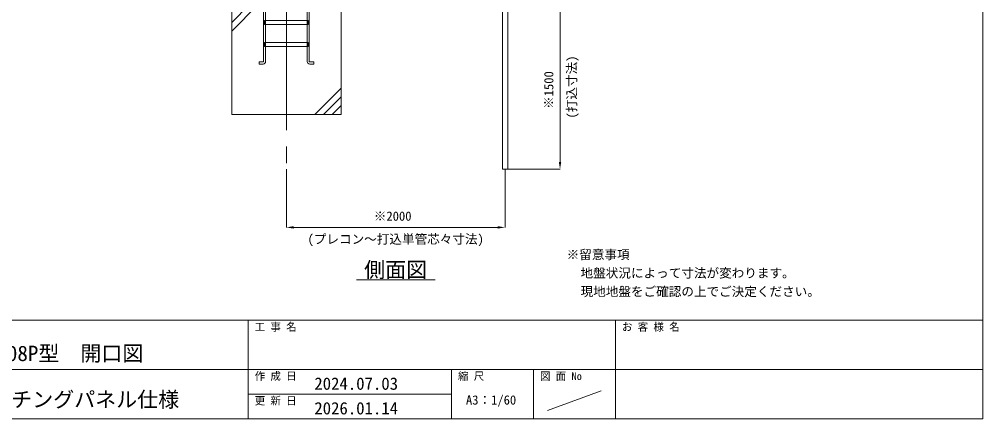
# Model space of a CAD drawing. Units: millimetres, scale not verified. Extents: x -35488 to -11338, y -17325 to 17325.
# Drawn here: x -20152 to -11338, y -17325 to -13676 of the extents above; entities that cross this region are included whole.
import ezdxf
from ezdxf.enums import TextEntityAlignment as Align

# ---------------------------------------------------------------- set-up
doc = ezdxf.new("R2010")
doc.units = ezdxf.units.MM
doc.header["$LTSCALE"] = 150
doc.linetypes.add('CHAIN2', pattern=[12, 9, -1, 1, -1])
doc.linetypes.add('DASHED1', pattern=[1.8, 1.2, -0.6])
for name, color, linetype, lineweight in [('0-9_基礎工事用PCA大', 7, 'Continuous', 18), ('0-A_図面枠', 7, 'Continuous', 18), ('0-B_寸法', 3, 'Continuous', 18), ('0-E_単管', 7, 'Continuous', 18), ('1-4_通芯', 1, 'CHAIN2', 18), ('1-9_文字', 7, 'Continuous', 18)]:
    doc.layers.add(name, color=color, linetype=linetype, lineweight=lineweight)
doc.styles.add('ＭＳ ゴシック', font='')
doc.styles.get('ＭＳ ゴシック').set_extended_font_data('MS Gothic')

msp = doc.modelspace()

# ---------------------------------------------------------------- linework, layer by layer
at = {"layer": '0-9_基礎工事用PCA大'}
for p, q in [((-18208.1, -13785), (-17968.1, -13545)), ((-18208.1, -13705), (-18048.1, -13545)), ((-17898.6, -13725), (-17898.6, -13887)), ((-17517.6, -13725), (-17517.6, -13887)), ((-17898.6, -13925), (-17898.6, -14062)), ((-17517.6, -13925), (-17517.6, -14062)), ((-17208.1, -14305), (-17448.1, -14545)), ((-17208.1, -14385), (-17368.1, -14545)), ((-17208.1, -14465), (-17288.1, -14545))]:
    msp.add_line(p, q, dxfattribs=at)
at = {"layer": '0-9_基礎工事用PCA大', "color": 4, "linetype": 'DASHED1', "lineweight": 9}
for p, q in [((-17898.6, -13687), (-17898.6, -13725)), ((-17517.6, -13687), (-17517.6, -13725)), ((-17898.6, -13887), (-17898.6, -13925)), ((-17517.6, -13887), (-17517.6, -13925))]:
    msp.add_line(p, q, dxfattribs=at)
at = {"layer": '0-9_基礎工事用PCA大'}
for points in [[(-18208.1, -14545), (-17208.1, -14545), (-17208.1, -13545), (-18208.1, -13545)], [(-17908.1, -13687), (-17508.1, -13687), (-17508.1, -13725), (-17908.1, -13725)], [(-17908.1, -13887), (-17508.1, -13887), (-17508.1, -13925), (-17908.1, -13925)]]:
    msp.add_lwpolyline(points, close=True, dxfattribs=at)
for points in [[(-17917.6, -14061.9), (-17917.6, -13485), (-17898.6, -13485), (-17898.6, -13687)], [(-17498.6, -14061.9), (-17498.6, -13485), (-17517.6, -13485), (-17517.6, -13687)], [(-17921.6, -14085), (-17958.6, -14085), (-17958.6, -14065.9), (-17921.6, -14065.9)], [(-17494.7, -14085), (-17457.6, -14085), (-17457.6, -14065.9), (-17494.6, -14065.9)]]:
    msp.add_lwpolyline(points, dxfattribs=at)
for centre, radius, start, end in [((-17921.6, -14061.9), 4, 270, 0), ((-17921.6, -14062), 23, 270, 0), ((-17494.7, -14062), 23, 180, 270), ((-17494.6, -14061.9), 4, 180, 270)]:
    msp.add_arc(centre, radius, start, end, dxfattribs=at)
at = {"layer": '0-A_図面枠'}
for p, q in [((-35488.1, -16425), (-11338.1, -16425)), ((-18058.1, -16425), (-18058.1, -17325)), ((-14698.1, -16425), (-14698.1, -17325)), ((-21418.1, -16875), (-11338.1, -16875)), ((-16198.1, -16875), (-16198.1, -17325)), ((-15448.1, -16875), (-15448.1, -17325)), ((-15318.5, -17249.2), (-14827.7, -17070.8)), ((-16198.1, -17100), (-18058.1, -17100))]:
    msp.add_line(p, q, dxfattribs=at)
msp.add_lwpolyline([(-35488.1, -675), (-11338.1, -675), (-11338.1, -17325), (-35488.1, -17325)], close=True, dxfattribs=at)
at = {"layer": '0-B_寸法'}
for p, q in [((-15204.8, -13611), (-15204.8, -14979)), ((-17708.1, -15046), (-17708.1, -15578.1)), ((-15708.1, -15046), (-15708.1, -15578.1)), ((-15682.8, -15045), (-15203.8, -15045)), ((-15774.1, -15577.2), (-17642.1, -15577.2))]:
    msp.add_line(p, q, dxfattribs=at)
at = {"layer": '0-B_寸法', "color": 91}
for points in [[(-15215.8, -14979), (-15204.8, -15045), (-15193.8, -14979)], [(-17642.1, -15566.1), (-17708.1, -15577.2), (-17642.1, -15588.2)], [(-15774.1, -15566.1), (-15708.1, -15577.2), (-15774.1, -15588.2)]]:
    msp.add_solid(points, dxfattribs=at)
at = {"layer": '0-E_単管'}
msp.add_lwpolyline([(-15732.4, -13467.1), (-15732.4, -15045), (-15683.8, -15045), (-15683.8, -13535.2)], dxfattribs=at)
at = {"layer": '1-4_通芯'}
msp.add_line((-17708.1, -7939.2), (-17708.1, -15045), dxfattribs=at)
at = {"layer": '1-9_文字'}
msp.add_line((-17068.1, -16057.2), (-16348.1, -16057.2), dxfattribs=at)

# ---------------------------------------------------------------- texts
at = {"layer": '0-A_図面枠', "style": 'ＭＳ ゴシック'}
for s, height, p in [('工 事 名', 70.38, (-17998.1, -16542.6)), ('お 客 様 名', 70.38, (-14638.1, -16542.6)), ('CYG-108P型\u3000開口図', 140.8, (-20743.4, -16840.8)), ('作 成 日\u3000', 70.38, (-17998.1, -16992.6)), ('縮 尺', 70.38, (-16138.1, -16992.6)), ('図 面 No', 70.38, (-15388.1, -16992.6)), ('2024.07.03', 112.6, (-17452.5, -17094.5)), ('上部パンチングパネル仕様', 140.8, (-20993.5, -17261.9)), ('更 新 日\u3000', 70.38, (-17998.1, -17217.6)), ('2026.01.14', 112.6, (-17452.5, -17319.5)), ('A3：1/60', 84.46, (-16065.6, -17221.3))]:
    msp.add_text(s, height=height, dxfattribs=at).set_placement(p, align=Align.BOTTOM_LEFT)
at = {"layer": '0-B_寸法', "style": 'ＭＳ ゴシック'}
for s, p in [('(打込寸法)', (-15030.1, -14583)), ('※1500', (-15240.3, -14495.2))]:
    msp.add_text(s, height=84.46, rotation=90, dxfattribs=at).set_placement(p, align=Align.BOTTOM_LEFT)
for s, p in [('※2000', (-16908.3, -15541.7)), ('(プレコン～打込単管芯々寸法)', (-17514.5, -15751.9))]:
    msp.add_text(s, height=84.46, dxfattribs=at).set_placement(p, align=Align.BOTTOM_LEFT)
at = {"layer": '1-9_文字', "style": 'ＭＳ ゴシック'}
for s, height, p in [('※留意事項', 84.46, (-15144.3, -15893.1)), ('側面図', 140.8, (-16996.1, -16076.4)), ('\u3000地盤状況によって寸法が変わります。', 84.46, (-15132.1, -16061.5)), ('\u3000現地地盤をご確認の上でご決定ください。', 84.46, (-15132.1, -16230.4))]:
    msp.add_text(s, height=height, dxfattribs=at).set_placement(p, align=Align.BOTTOM_LEFT)

doc.saveas('drawing.dxf')
